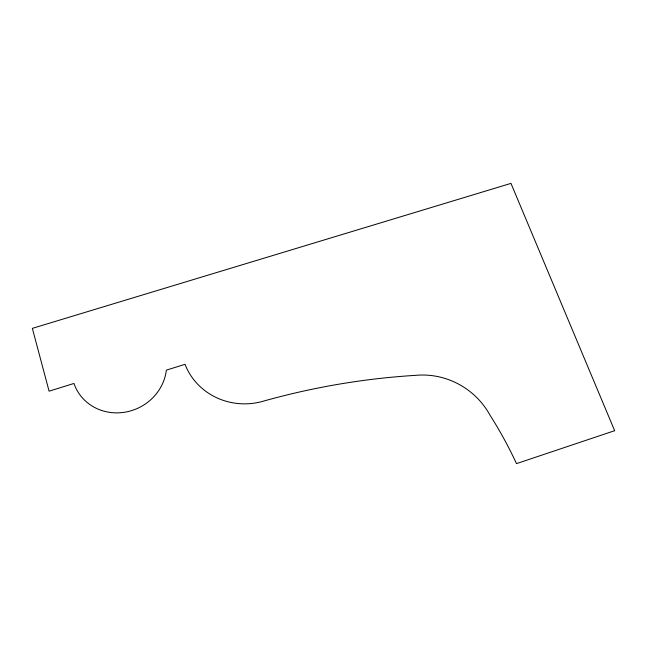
<?xml version="1.0" encoding="UTF-8"?>
<svg xmlns="http://www.w3.org/2000/svg" width="647" height="647" viewBox="0 0 647 647"><rect width="100%" height="100%" fill="white"/><g stroke="black" fill="none" stroke-linecap="round" stroke-linejoin="round"><path stroke-width="0.97" d="M614.65 430.7L516.5 463.624A446.115 418.391 -62.8 0 0 490.022 415.22A75.149 72.658 36.4 0 0 415.576 375.349A1129.225 904.037 85.3 0 0 264.041 400.97A64.554 61.635 -9.7 0 1 185.018 364.318L166.352 370.141A48.056 45.039 -25.8 0 1 123.86 412.365A48.056 45.039 -25.8 0 1 73.96 383.453L49.091 391.176L32.35 328.361L510.968 183.376L614.65 430.7"/></g></svg>
